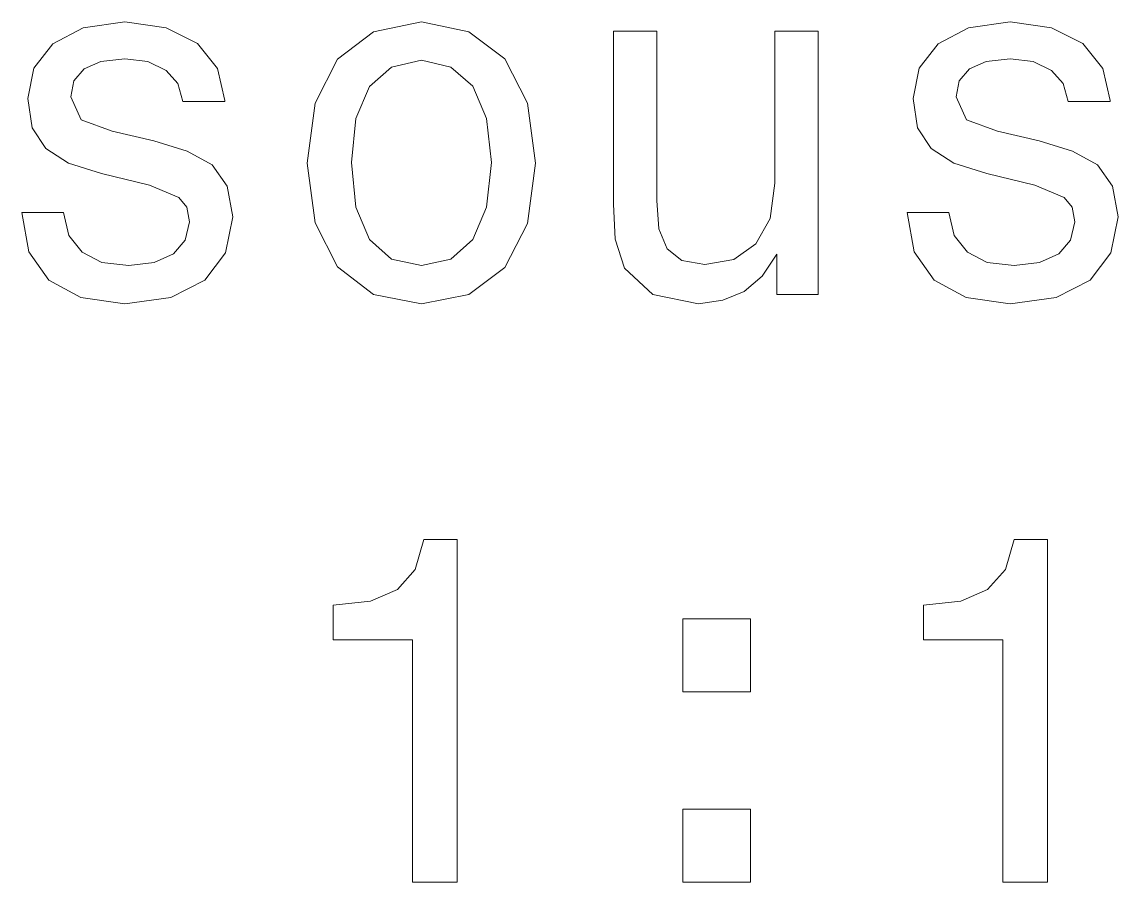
# Model space of a CAD drawing. Extents: x 386 to 1062, y 188 to 634.
# Drawn here: x 624.8 to 636.08, y 473.36 to 482.21 of the extents above; entities that cross this region are included whole.
import ezdxf

# ---------------------------------------------------------------- set-up
doc = ezdxf.new("R2010")
doc.units = 0

msp = doc.modelspace()

# ---------------------------------------------------------------- linework, layer by layer
at = {"color": 7, "lineweight": 13}
for points in [[(626.161, 480.981), (625.732, 481.082), (625.414, 481.198), (625.308, 481.435), (625.339, 481.601), (625.445, 481.722), (625.616, 481.798), (625.863, 481.828), (626.1, 481.798), (626.287, 481.707), (626.408, 481.571), (626.458, 481.389), (626.892, 481.389), (626.892, 481.399), (626.816, 481.727), (626.609, 481.984), (626.287, 482.146), (625.863, 482.206), (625.434, 482.146), (625.122, 481.979), (624.925, 481.732), (624.865, 481.419), (624.91, 481.117), (625.051, 480.905), (625.283, 480.754), (625.621, 480.648), (626.115, 480.527), (626.418, 480.401), (626.499, 480.3), (626.529, 480.149), (626.483, 479.962), (626.362, 479.821), (626.166, 479.73), (625.903, 479.7), (625.626, 479.73), (625.424, 479.836), (625.288, 480.007), (625.233, 480.244), (624.804, 480.244), (624.875, 479.841), (625.081, 479.548), (625.409, 479.372), (625.863, 479.306), (626.337, 479.372), (626.685, 479.548), (626.897, 479.831), (626.973, 480.199), (626.917, 480.517), (626.761, 480.734), (626.504, 480.875)], [(627.739, 480.754), (627.82, 480.138), (628.052, 479.685), (628.42, 479.402), (628.914, 479.306), (629.403, 479.402), (629.772, 479.68), (630.004, 480.133), (630.089, 480.754), (630.004, 481.369), (629.772, 481.828), (629.403, 482.105), (628.914, 482.206), (628.42, 482.105), (628.052, 481.823), (627.82, 481.369)], [(635.269, 480.981), (634.84, 481.082), (634.522, 481.198), (634.416, 481.435), (634.447, 481.601), (634.553, 481.722), (634.724, 481.798), (634.971, 481.828), (635.208, 481.798), (635.395, 481.707), (635.516, 481.571), (635.566, 481.389), (636, 481.389), (636, 481.399), (635.924, 481.727), (635.718, 481.984), (635.395, 482.146), (634.971, 482.206), (634.542, 482.146), (634.23, 481.979), (634.033, 481.732), (633.973, 481.419), (634.018, 481.117), (634.159, 480.905), (634.391, 480.754), (634.729, 480.648), (635.223, 480.527), (635.526, 480.401), (635.607, 480.3), (635.637, 480.149), (635.591, 479.962), (635.47, 479.821), (635.274, 479.73), (635.012, 479.7), (634.734, 479.73), (634.532, 479.836), (634.396, 480.007), (634.341, 480.244), (633.912, 480.244), (633.983, 479.841), (634.189, 479.548), (634.517, 479.372), (634.971, 479.306), (635.445, 479.372), (635.793, 479.548), (636.005, 479.831), (636.081, 480.199), (636.025, 480.517), (635.869, 480.734), (635.612, 480.875)], [(632.994, 482.11), (632.55, 482.11), (632.55, 480.547), (632.5, 480.184), (632.354, 479.922), (632.127, 479.76), (631.829, 479.71), (631.592, 479.75), (631.441, 479.871), (631.355, 480.078), (631.335, 480.37), (631.335, 482.11), (630.891, 482.11), (630.891, 480.33), (630.906, 479.972), (631.002, 479.674), (631.295, 479.402), (631.764, 479.306), (632.016, 479.342), (632.233, 479.432), (632.419, 479.589), (632.571, 479.816), (632.571, 479.402), (632.994, 479.402)], [(628.193, 480.759), (628.238, 481.213), (628.38, 481.54), (628.607, 481.742), (628.914, 481.813), (629.217, 481.742), (629.444, 481.546), (629.585, 481.213), (629.635, 480.759), (629.585, 480.3), (629.444, 479.967), (629.217, 479.765), (628.914, 479.7), (628.607, 479.765), (628.38, 479.967), (628.238, 480.3)], [(628.823, 473.355), (629.282, 473.355), (629.282, 476.88), (628.939, 476.88), (628.849, 476.573), (628.667, 476.366), (628.39, 476.245), (628.006, 476.205), (628.006, 475.847), (628.823, 475.847)], [(634.896, 473.355), (635.354, 473.355), (635.354, 476.88), (635.012, 476.88), (634.921, 476.573), (634.739, 476.366), (634.462, 476.245), (634.079, 476.205), (634.079, 475.847), (634.896, 475.847)], [(631.602, 475.312), (632.298, 475.312), (632.298, 476.064), (631.602, 476.064)], [(631.602, 473.355), (632.298, 473.355), (632.298, 474.107), (631.602, 474.107)]]:
    msp.add_lwpolyline(points, close=True, dxfattribs=at)

doc.saveas('drawing.dxf')
